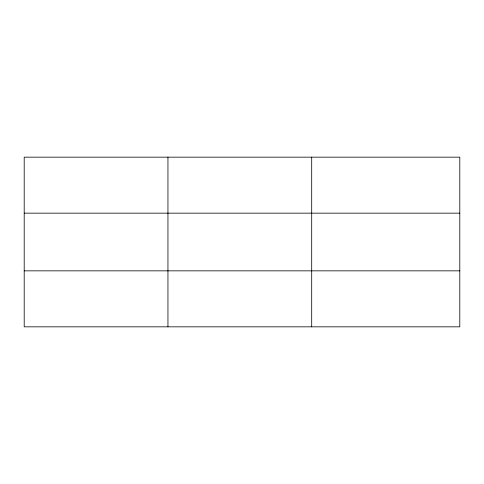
<?xml version="1.0" encoding="UTF-8"?>
<svg xmlns="http://www.w3.org/2000/svg" width="484" height="484" viewBox="0 0 484 484"><rect width="100%" height="100%" fill="white"/><g stroke="black" fill="none" stroke-linecap="round" stroke-linejoin="round"><path stroke-width="0.73" d="M167.948 157.167L167.948 326.833M311.696 157.167L311.696 326.833M459.8 270.846L459.8 326.833L24.2 326.833L24.2 157.167L459.8 157.167L459.8 270.846L24.2 270.846M24.2 213.154L459.8 213.154"/></g></svg>
